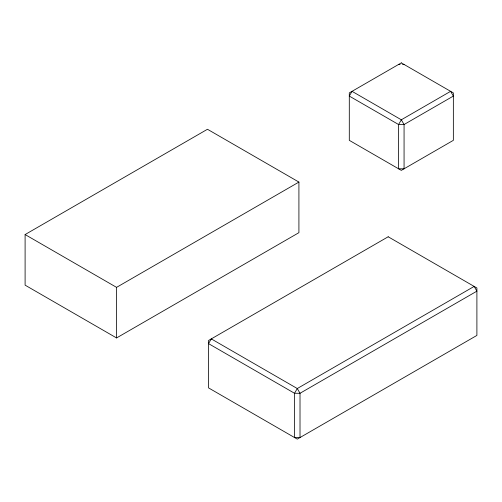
<?xml version="1.0" encoding="UTF-8"?>
<svg xmlns="http://www.w3.org/2000/svg" width="502" height="502" viewBox="0 0 502 502"><rect width="100%" height="100%" fill="white"/><g stroke="black" fill="none" stroke-linecap="round" stroke-linejoin="round"><path stroke-width="0.75" d="M25.1 234.559L207.464 129.271L298.916 182.075L298.916 232.664L116.558 337.946L25.1 285.149L25.1 234.559L116.558 287.357L298.916 182.075M398.588 64.457L400.15 64.457M402.497 64.457L404.066 64.457M116.558 287.357L116.558 337.946M352.04 91.333L349.298 96.077L398.588 124.527L404.066 124.527L453.35 96.077L450.614 91.333L401.324 119.79L398.588 124.527L398.588 168.797L404.066 168.797L404.066 124.527L401.324 119.79L352.04 91.333M211.298 338.894L208.556 343.638L294.536 393.279L300.014 393.279L476.9 291.154L474.164 286.41L297.278 388.535L294.536 393.279L294.536 437.543L300.014 437.543L300.014 393.279L297.278 388.535L211.298 338.894M401.324 62.875L349.298 92.914L349.298 140.34L401.324 170.379L453.35 140.34L453.35 92.914L401.324 62.875M388.184 236.775L208.556 340.475L208.556 387.902L297.278 439.124L476.9 335.418L476.9 287.991L388.184 236.775"/></g></svg>
